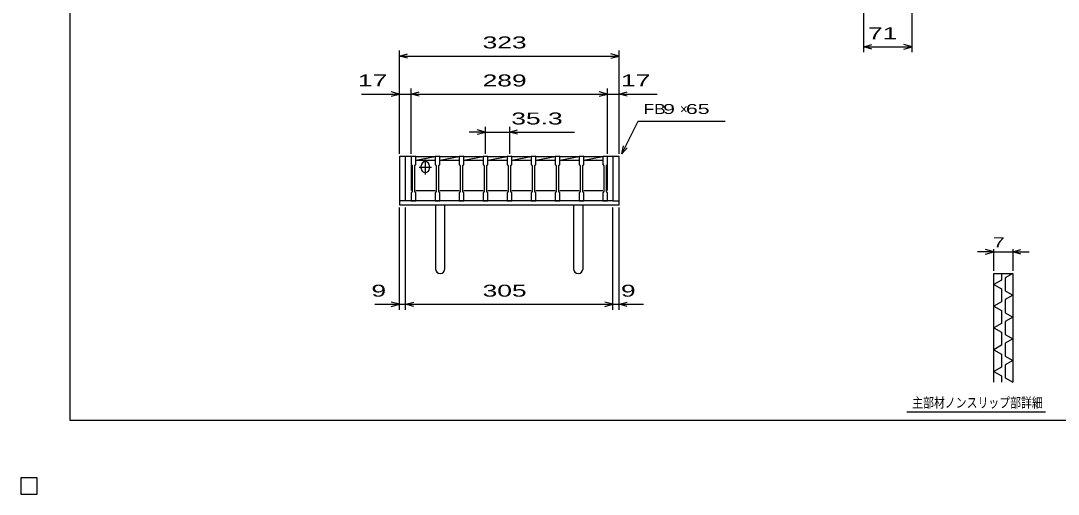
# Model space of a CAD drawing. Units: millimetres, scale not verified. Extents: x -1456 to 1385, y -1026 to 843.
# Drawn here: x -1456 to 70, y -1026 to -329 of the extents above; entities that cross this region are included whole.
import ezdxf
from ezdxf.enums import TextEntityAlignment as Align

# ---------------------------------------------------------------- set-up
doc = ezdxf.new("R2010")
doc.units = ezdxf.units.MM
doc.header["$LTSCALE"] = 8
for name, color, linetype, lineweight in [('0_2', 150, 'Continuous', 25), ('16', 3, 'Continuous', 25), ('19', 6, 'Continuous', 25), ('22', 4, 'Continuous', 25), ('24', 2, 'Continuous', 25), ('32', 4, 'Continuous', 25)]:
    doc.layers.add(name, color=color, linetype=linetype, lineweight=lineweight)
doc.styles.add('ベクトル', font='')
doc.styles.get('ベクトル').set_extended_font_data('ベクトル')

msp = doc.modelspace()

# ---------------------------------------------------------------- linework, layer by layer
at = {"layer": '0_2'}
for p, q in [((-1383.2, -917.2), (-1383.2, 842.8)), ((1384.8, -917.2), (-1383.2, -917.2)), ((-1432, -1002), (-1456, -1002)), ((-1456, -1002), (-1456, -1026)), ((-1432, -1002), (-1456, -1002)), ((-1456, -1002), (-1456, -1026)), ((-1432, -1002), (-1456, -1002)), ((-1456, -1002), (-1456, -1026)), ((-1432, -1002), (-1456, -1002)), ((-1456, -1002), (-1456, -1026)), ((-1432, -1002), (-1456, -1002)), ((-1456, -1002), (-1456, -1026)), ((-1432, -1026), (-1432, -1002)), ((-1432, -1026), (-1432, -1002)), ((-1432, -1026), (-1432, -1002)), ((-1432, -1026), (-1432, -1002)), ((-1432, -1026), (-1432, -1002)), ((-1456, -1026), (-1432, -1026)), ((-1456, -1026), (-1432, -1026)), ((-1456, -1026), (-1432, -1026)), ((-1456, -1026), (-1432, -1026)), ((-1456, -1026), (-1432, -1026))]:
    msp.add_line(p, q, dxfattribs=at)
at = {"layer": '16'}
for p, q in [((-882, -529), (-882, -528.3)), ((-882, -528.3), (-875, -528.3)), ((-882, -529), (-882, -540.5)), ((-875, -529), (-882, -529)), ((-882, -529), (-882, -579)), ((-875, -528.3), (-875, -529)), ((-875, -540.5), (-875, -529)), ((-875, -529), (-846.7, -529)), ((-875, -534.5), (-846.7, -529)), ((-860.85, -555.5), (-860.85, -533.5)), ((-846.7, -529), (-846.7, -528.3)), ((-846.7, -528.3), (-839.7, -528.3)), ((-846.7, -529), (-846.7, -540.5)), ((-839.7, -529), (-846.7, -529)), ((-839.7, -528.3), (-839.7, -529)), ((-839.7, -540.5), (-839.7, -529)), ((-839.7, -529), (-811.4, -529)), ((-839.7, -534.5), (-811.4, -529)), ((-811.4, -529), (-811.4, -528.3)), ((-811.4, -528.3), (-804.4, -528.3)), ((-811.4, -529), (-811.4, -540.5)), ((-804.4, -529), (-811.4, -529)), ((-804.4, -528.3), (-804.4, -529)), ((-804.4, -540.5), (-804.4, -529)), ((-804.4, -529), (-776.1, -529)), ((-804.4, -534.5), (-776.1, -529)), ((-776.1, -529), (-776.1, -528.3)), ((-776.1, -528.3), (-769.1, -528.3)), ((-776.1, -529), (-776.1, -540.5)), ((-769.1, -529), (-776.1, -529)), ((-769.1, -528.3), (-769.1, -529)), ((-769.1, -540.5), (-769.1, -529)), ((-769.1, -529), (-740.8, -529)), ((-769.1, -534.5), (-740.8, -529)), ((-740.8, -529), (-740.8, -528.3)), ((-740.8, -528.3), (-733.8, -528.3)), ((-740.8, -529), (-740.8, -540.5)), ((-733.8, -529), (-740.8, -529)), ((-733.8, -528.3), (-733.8, -529)), ((-733.8, -540.5), (-733.8, -529)), ((-733.8, -529), (-705.5, -529)), ((-733.8, -534.5), (-705.5, -529)), ((-705.5, -529), (-705.5, -528.3)), ((-705.5, -528.3), (-698.5, -528.3)), ((-705.5, -529), (-705.5, -540.5)), ((-698.5, -529), (-705.5, -529)), ((-698.5, -528.3), (-698.5, -529)), ((-698.5, -540.5), (-698.5, -529)), ((-698.5, -529), (-670.2, -529)), ((-698.5, -534.5), (-670.2, -529)), ((-670.2, -529), (-670.2, -528.3)), ((-670.2, -528.3), (-663.2, -528.3)), ((-670.2, -529), (-670.2, -540.5)), ((-663.2, -529), (-670.2, -529)), ((-663.2, -528.3), (-663.2, -529)), ((-663.2, -540.5), (-663.2, -529)), ((-663.2, -529), (-634.9, -529)), ((-663.2, -534.5), (-634.9, -529)), ((-634.9, -529), (-634.9, -528.3)), ((-634.9, -528.3), (-627.9, -528.3)), ((-634.9, -529), (-634.9, -540.5)), ((-627.9, -529), (-634.9, -529)), ((-627.9, -528.3), (-627.9, -529)), ((-627.9, -540.5), (-627.9, -529)), ((-627.9, -529), (-600, -529)), ((-627.9, -534.5), (-600, -529.078)), ((-600, -529), (-600, -528.3)), ((-600, -528.3), (-593, -528.3)), ((-600, -529), (-600, -540.5)), ((-593, -529), (-600, -529)), ((-593, -528.3), (-593, -529)), ((-593, -540.5), (-593, -529)), ((-593, -579), (-593, -529)), ((-882, -540.5), (-880.5, -542.5)), ((-880.5, -542.5), (-880.5, -580.5)), ((-876.5, -542.5), (-875, -540.5)), ((-876.5, -580.5), (-876.5, -542.5)), ((-875, -534.5), (-846.7, -534.5)), ((-869.85, -544.5), (-851.85, -544.5)), ((-866.85, -546.5), (-866.85, -542.5)), ((-854.85, -546.5), (-854.85, -542.5)), ((-846.7, -540.5), (-845.2, -542.5)), ((-845.2, -542.5), (-845.2, -580.5)), ((-841.2, -542.5), (-839.7, -540.5)), ((-841.2, -580.5), (-841.2, -542.5)), ((-839.7, -534.5), (-811.4, -534.5)), ((-811.4, -540.5), (-809.9, -542.5)), ((-809.9, -542.5), (-809.9, -580.5)), ((-805.9, -542.5), (-804.4, -540.5)), ((-805.9, -580.5), (-805.9, -542.5)), ((-804.4, -534.5), (-776.1, -534.5)), ((-776.1, -540.5), (-774.6, -542.5)), ((-774.6, -542.5), (-774.6, -580.5)), ((-770.6, -542.5), (-769.1, -540.5)), ((-770.6, -580.5), (-770.6, -542.5)), ((-769.1, -534.5), (-740.8, -534.5)), ((-740.8, -540.5), (-739.3, -542.5)), ((-739.3, -542.5), (-739.3, -580.5)), ((-735.3, -542.5), (-733.8, -540.5)), ((-735.3, -580.5), (-735.3, -542.5)), ((-733.8, -534.5), (-705.5, -534.5)), ((-705.5, -540.5), (-704, -542.5)), ((-704, -542.5), (-704, -580.5)), ((-700, -542.5), (-698.5, -540.5)), ((-700, -580.5), (-700, -542.5)), ((-698.5, -534.5), (-670.2, -534.5)), ((-670.2, -540.5), (-668.7, -542.5)), ((-668.7, -542.5), (-668.7, -580.5)), ((-664.7, -542.5), (-663.2, -540.5)), ((-664.7, -580.5), (-664.7, -542.5)), ((-663.2, -534.5), (-634.9, -534.5)), ((-634.9, -540.5), (-633.4, -542.5)), ((-633.4, -542.5), (-633.4, -580.5)), ((-629.4, -542.5), (-627.9, -540.5)), ((-629.4, -580.5), (-629.4, -542.5)), ((-627.9, -534.5), (-600, -534.5)), ((-600, -540.5), (-598.5, -542.5)), ((-598.5, -542.5), (-598.5, -580.5)), ((-594.5, -542.5), (-593, -540.5)), ((-594.5, -580.5), (-594.5, -542.5)), ((-875, -579), (-846.7, -579)), ((-839.7, -579), (-811.4, -579)), ((-804.4, -579), (-776.1, -579)), ((-769.1, -579), (-740.8, -579)), ((-733.8, -579), (-705.5, -579)), ((-698.5, -579), (-670.2, -579)), ((-663.2, -579), (-634.9, -579)), ((-627.9, -579), (-600, -579)), ((-880.5, -580.5), (-882, -582.5)), ((-882, -582.5), (-882, -594)), ((-882, -594), (-875, -594)), ((-875, -582.5), (-876.5, -580.5)), ((-875, -594), (-875, -582.5)), ((-845.2, -580.5), (-846.7, -582.5)), ((-846.7, -582.5), (-846.7, -594)), ((-846.7, -594), (-839.7, -594)), ((-839.7, -582.5), (-841.2, -580.5)), ((-839.7, -594), (-839.7, -582.5)), ((-809.9, -580.5), (-811.4, -582.5)), ((-811.4, -582.5), (-811.4, -594)), ((-811.4, -594), (-804.4, -594)), ((-804.4, -582.5), (-805.9, -580.5)), ((-804.4, -594), (-804.4, -582.5)), ((-774.6, -580.5), (-776.1, -582.5)), ((-776.1, -582.5), (-776.1, -594)), ((-776.1, -594), (-769.1, -594)), ((-769.1, -582.5), (-770.6, -580.5)), ((-769.1, -594), (-769.1, -582.5)), ((-739.3, -580.5), (-740.8, -582.5)), ((-740.8, -582.5), (-740.8, -594)), ((-740.8, -594), (-733.8, -594)), ((-733.8, -582.5), (-735.3, -580.5)), ((-733.8, -594), (-733.8, -582.5)), ((-704, -580.5), (-705.5, -582.5)), ((-705.5, -582.5), (-705.5, -594)), ((-705.5, -594), (-698.5, -594)), ((-698.5, -582.5), (-700, -580.5)), ((-698.5, -594), (-698.5, -582.5)), ((-668.7, -580.5), (-670.2, -582.5)), ((-670.2, -582.5), (-670.2, -594)), ((-670.2, -594), (-663.2, -594)), ((-663.2, -582.5), (-664.7, -580.5)), ((-663.2, -594), (-663.2, -582.5)), ((-633.4, -580.5), (-634.9, -582.5)), ((-634.9, -582.5), (-634.9, -594)), ((-634.9, -594), (-627.9, -594)), ((-627.9, -582.5), (-629.4, -580.5)), ((-627.9, -594), (-627.9, -582.5)), ((-598.5, -580.5), (-600, -582.5)), ((-600, -582.5), (-600, -594)), ((-600, -594), (-593, -594)), ((-593, -582.5), (-594.5, -580.5)), ((-593, -594), (-593, -582.5)), ((-1432, -1002), (-1456, -1002)), ((-1456, -1002), (-1456, -1026)), ((-1432, -1002), (-1456, -1002)), ((-1456, -1002), (-1456, -1026)), ((-1432, -1002), (-1456, -1002)), ((-1456, -1002), (-1456, -1026)), ((-1432, -1002), (-1456, -1002)), ((-1456, -1002), (-1456, -1026)), ((-1432, -1002), (-1456, -1002)), ((-1456, -1002), (-1456, -1026)), ((-1432, -1026), (-1432, -1002)), ((-1432, -1026), (-1432, -1002)), ((-1432, -1026), (-1432, -1002)), ((-1432, -1026), (-1432, -1002)), ((-1432, -1026), (-1432, -1002)), ((-1456, -1026), (-1432, -1026)), ((-1456, -1026), (-1432, -1026)), ((-1456, -1026), (-1432, -1026)), ((-1456, -1026), (-1432, -1026)), ((-1456, -1026), (-1432, -1026))]:
    msp.add_line(p, q, dxfattribs=at)
for centre, start, end in [((-860.85, -542.5), 0, 180), ((-860.85, -546.5), 180, 0)]:
    msp.add_arc(centre, 6, start, end, dxfattribs=at)
at = {"layer": '19'}
for p, q in [((-882, -529), (-899, -529)), ((-899, -529), (-899, -600)), ((-890, -594), (-890, -529)), ((-576, -529), (-593, -529)), ((-585, -529), (-585, -594)), ((-576, -600), (-576, -529)), ((-890, -594), (-899, -594)), ((-585, -594), (-890, -594)), ((-585, -594), (-576, -594)), ((-899, -600), (-576, -600)), ((-846, -600), (-846, -694)), ((-832, -694), (-832, -600)), ((-643, -600), (-643, -694)), ((-629, -694), (-629, -600))]:
    msp.add_line(p, q, dxfattribs=at)
for centre in [(-839, -694), (-636, -694)]:
    msp.add_arc(centre, 7, 180, 0, dxfattribs=at)
at = {"layer": '22'}
for p, q in [((-216, -375.5), (-216, -191.5)), ((-145, -375.5), (-145, -203.696)), ((-216, -367.5), (-204, -364.3)), ((-145, -367.5), (-157, -364.3)), ((-899, -525), (-899, -373)), ((-899, -381), (-887, -377.8)), ((-887, -384.2), (-899, -381)), ((-899, -381), (-576, -381)), ((-576, -381), (-588, -377.8)), ((-588, -384.2), (-576, -381)), ((-576, -525), (-576, -373)), ((-204, -370.7), (-216, -367.5)), ((-216, -367.5), (-145, -367.5)), ((-157, -370.7), (-145, -367.5)), ((-955, -437), (-899, -437)), ((-899, -437), (-911, -433.8)), ((-911, -440.2), (-899, -437)), ((-899, -525), (-899, -429)), ((-899, -437), (-882, -437)), ((-882, -525), (-882, -429)), ((-882, -437), (-870, -433.8)), ((-870, -440.2), (-882, -437)), ((-882, -437), (-593, -437)), ((-593, -437), (-605, -433.8)), ((-605, -440.2), (-593, -437)), ((-593, -525), (-593, -429)), ((-593, -437), (-576, -437)), ((-576, -525), (-576, -429)), ((-576, -437), (-564, -433.8)), ((-564, -440.2), (-576, -437)), ((-576, -437), (-520, -437)), ((-772.6, -525), (-772.6, -485)), ((-737.3, -485), (-737.3, -525)), ((-572, -525), (-548, -477)), ((-548, -477), (-420, -477)), ((-772.6, -493), (-796.6, -493)), ((-772.6, -493), (-784.6, -489.8)), ((-784.6, -496.2), (-772.6, -493)), ((-772.6, -493), (-737.3, -493)), ((-737.3, -493), (-725.3, -489.8)), ((-725.3, -496.2), (-737.3, -493)), ((-737.3, -493), (-641.3, -493)), ((-572, -525), (-569.6, -513.32)), ((-572, -525), (-564, -516.2)), ((-899, -754.4), (-899, -604)), ((-890, -754.4), (-890, -604)), ((-585, -754.4), (-585, -604)), ((-576, -754.4), (-576, -604)), ((-935, -746.4), (-899, -746.4)), ((-899, -746.4), (-911, -743.2)), ((-911, -749.6), (-899, -746.4)), ((-899, -746.4), (-890, -746.4)), ((-890, -746.4), (-878, -743.2)), ((-878, -749.6), (-890, -746.4)), ((-890, -746.4), (-585, -746.4)), ((-585, -746.4), (-597, -743.2)), ((-597, -749.6), (-585, -746.4)), ((-585, -746.4), (-576, -746.4)), ((-576, -746.4), (-564, -743.2)), ((-564, -749.6), (-576, -746.4)), ((-576, -746.4), (-540, -746.4))]:
    msp.add_line(p, q, dxfattribs=at)
at = {"layer": '22', "color": 2}
for p, q in [((-1432, -1002), (-1456, -1002)), ((-1456, -1002), (-1456, -1026)), ((-1432, -1002), (-1456, -1002)), ((-1456, -1002), (-1456, -1026)), ((-1432, -1002), (-1456, -1002)), ((-1456, -1002), (-1456, -1026)), ((-1432, -1026), (-1432, -1002)), ((-1432, -1026), (-1432, -1002)), ((-1432, -1026), (-1432, -1002)), ((-1456, -1026), (-1432, -1026)), ((-1456, -1026), (-1432, -1026)), ((-1456, -1026), (-1432, -1026))]:
    msp.add_line(p, q, dxfattribs=at)
at = {"layer": '24', "color": 4}
for p, q in [((-1432, -1002), (-1456, -1002)), ((-1456, -1002), (-1456, -1026)), ((-1432, -1002), (-1456, -1002)), ((-1456, -1002), (-1456, -1026)), ((-1432, -1002), (-1456, -1002)), ((-1456, -1002), (-1456, -1026)), ((-1432, -1026), (-1432, -1002)), ((-1432, -1026), (-1432, -1002)), ((-1432, -1026), (-1432, -1002)), ((-1456, -1026), (-1432, -1026)), ((-1456, -1026), (-1432, -1026)), ((-1456, -1026), (-1432, -1026))]:
    msp.add_line(p, q, dxfattribs=at)
at = {"layer": '32'}
for p, q in [((-24.8, -669.2), (-48.8, -669.2)), ((-24.8, -669.2), (-36.8, -666)), ((-36.8, -672.4), (-24.8, -669.2)), ((-24.8, -697.2), (-24.8, -665.2)), ((-24.8, -669.2), (3.2, -669.2)), ((3.2, -665.2), (3.2, -697.2)), ((3.2, -669.2), (15.2, -666)), ((15.2, -672.4), (3.2, -669.2)), ((3.2, -669.2), (27.2, -669.2)), ((-24.8, -701.2), (3.2, -701.2)), ((-24.8, -861.2), (-24.8, -701.2)), ((-13.6, -701.2), (-13.6, -710.8)), ((3.2, -701.2), (-8, -707.6)), ((3.2, -701.2), (3.2, -861.2)), ((-13.6, -710.8), (-24.8, -717.2)), ((-24.8, -717.2), (-13.6, -723.6)), ((-8, -707.6), (-8, -726.8)), ((-13.6, -723.6), (-13.6, -742.8)), ((-8, -726.8), (3.2, -733.2)), ((-13.6, -742.8), (-24.8, -749.2)), ((3.2, -733.2), (-8, -739.6)), ((-8, -739.6), (-8, -758.8)), ((-24.8, -749.2), (-13.6, -755.6)), ((-13.6, -755.6), (-13.6, -774.8)), ((-8, -758.8), (3.2, -765.2)), ((-13.6, -774.8), (-24.8, -781.2)), ((3.2, -765.2), (-8, -771.6)), ((-8, -771.6), (-8, -790.8)), ((-24.8, -781.2), (-13.6, -787.6)), ((-13.6, -787.6), (-13.6, -806.8)), ((-8, -790.8), (3.2, -797.2)), ((-13.6, -806.8), (-24.8, -813.2)), ((3.2, -797.2), (-8, -803.6)), ((-8, -803.6), (-8, -822.8)), ((-24.8, -813.2), (-13.6, -819.6)), ((-13.6, -819.6), (-13.6, -838.8)), ((-8, -822.8), (3.2, -829.2)), ((-13.6, -838.8), (-24.8, -845.2)), ((3.2, -829.2), (-8, -835.6)), ((-8, -835.6), (-8, -854.8)), ((-24.8, -845.2), (-13.6, -851.6)), ((-13.6, -851.6), (-13.6, -861.2)), ((-8, -854.8), (3.2, -861.2)), ((51.2, -905.2), (-152.8, -905.2)), ((-1432, -1002), (-1456, -1002)), ((-1456, -1002), (-1456, -1026)), ((-1432, -1002), (-1456, -1002)), ((-1456, -1002), (-1456, -1026)), ((-1432, -1002), (-1456, -1002)), ((-1456, -1002), (-1456, -1026)), ((-1432, -1002), (-1456, -1002)), ((-1456, -1002), (-1456, -1026)), ((-1432, -1002), (-1456, -1002)), ((-1456, -1002), (-1456, -1026)), ((-1432, -1026), (-1432, -1002)), ((-1432, -1026), (-1432, -1002)), ((-1432, -1026), (-1432, -1002)), ((-1432, -1026), (-1432, -1002)), ((-1432, -1026), (-1432, -1002)), ((-1456, -1026), (-1432, -1026)), ((-1456, -1026), (-1432, -1026)), ((-1456, -1026), (-1432, -1026)), ((-1456, -1026), (-1432, -1026)), ((-1456, -1026), (-1432, -1026))]:
    msp.add_line(p, q, dxfattribs=at)

# ---------------------------------------------------------------- texts
at = {"layer": '22', "color": 2, "style": 'ベクトル'}
for s, height, width, p in [(' 71 ', 17.6, 1.65, (-220.5, -347.5)), (' 323 ', 17.6, 1.65, (-787.5, -361)), (' 17 ', 17.6, 1.65, (-971, -417)), (' 289 ', 17.6, 1.65, (-787.5, -417)), (' 17 ', 17.6, 1.65, (-584, -417)), ('FB', 14.66, 1.3, (-540, -459)), (' 9 ', 14.66, 1.6, (-520, -459)), (' 65 ', 14.66, 1.6, (-486.4, -459)), (' 35.3 ', 17.6, 1.65, (-745.3, -473)), (' 9 ', 17.6, 1.65, (-951, -726.4)), (' 305 ', 17.6, 1.65, (-787.5, -726.4)), (' 9 ', 17.6, 1.65, (-584, -726.4))]:
    msp.add_text(s, height=height, dxfattribs=dict(at, width=width)).set_placement(p, align=Align.MIDDLE_LEFT)
msp.add_text('×', height=14.66, dxfattribs=at).set_placement((-486.4, -459), align=Align.MIDDLE_LEFT)
at = {"layer": '32', "color": 2, "style": 'ベクトル'}
for s, width, p in [(' 7 ', 1.6, (-34.8, -655.2)), ('主部材ノンスリップ部詳細', 0.8, (-144.8, -891.2))]:
    msp.add_text(s, height=14.66, dxfattribs=dict(at, width=width)).set_placement(p, align=Align.MIDDLE_LEFT)

doc.saveas('drawing.dxf')
